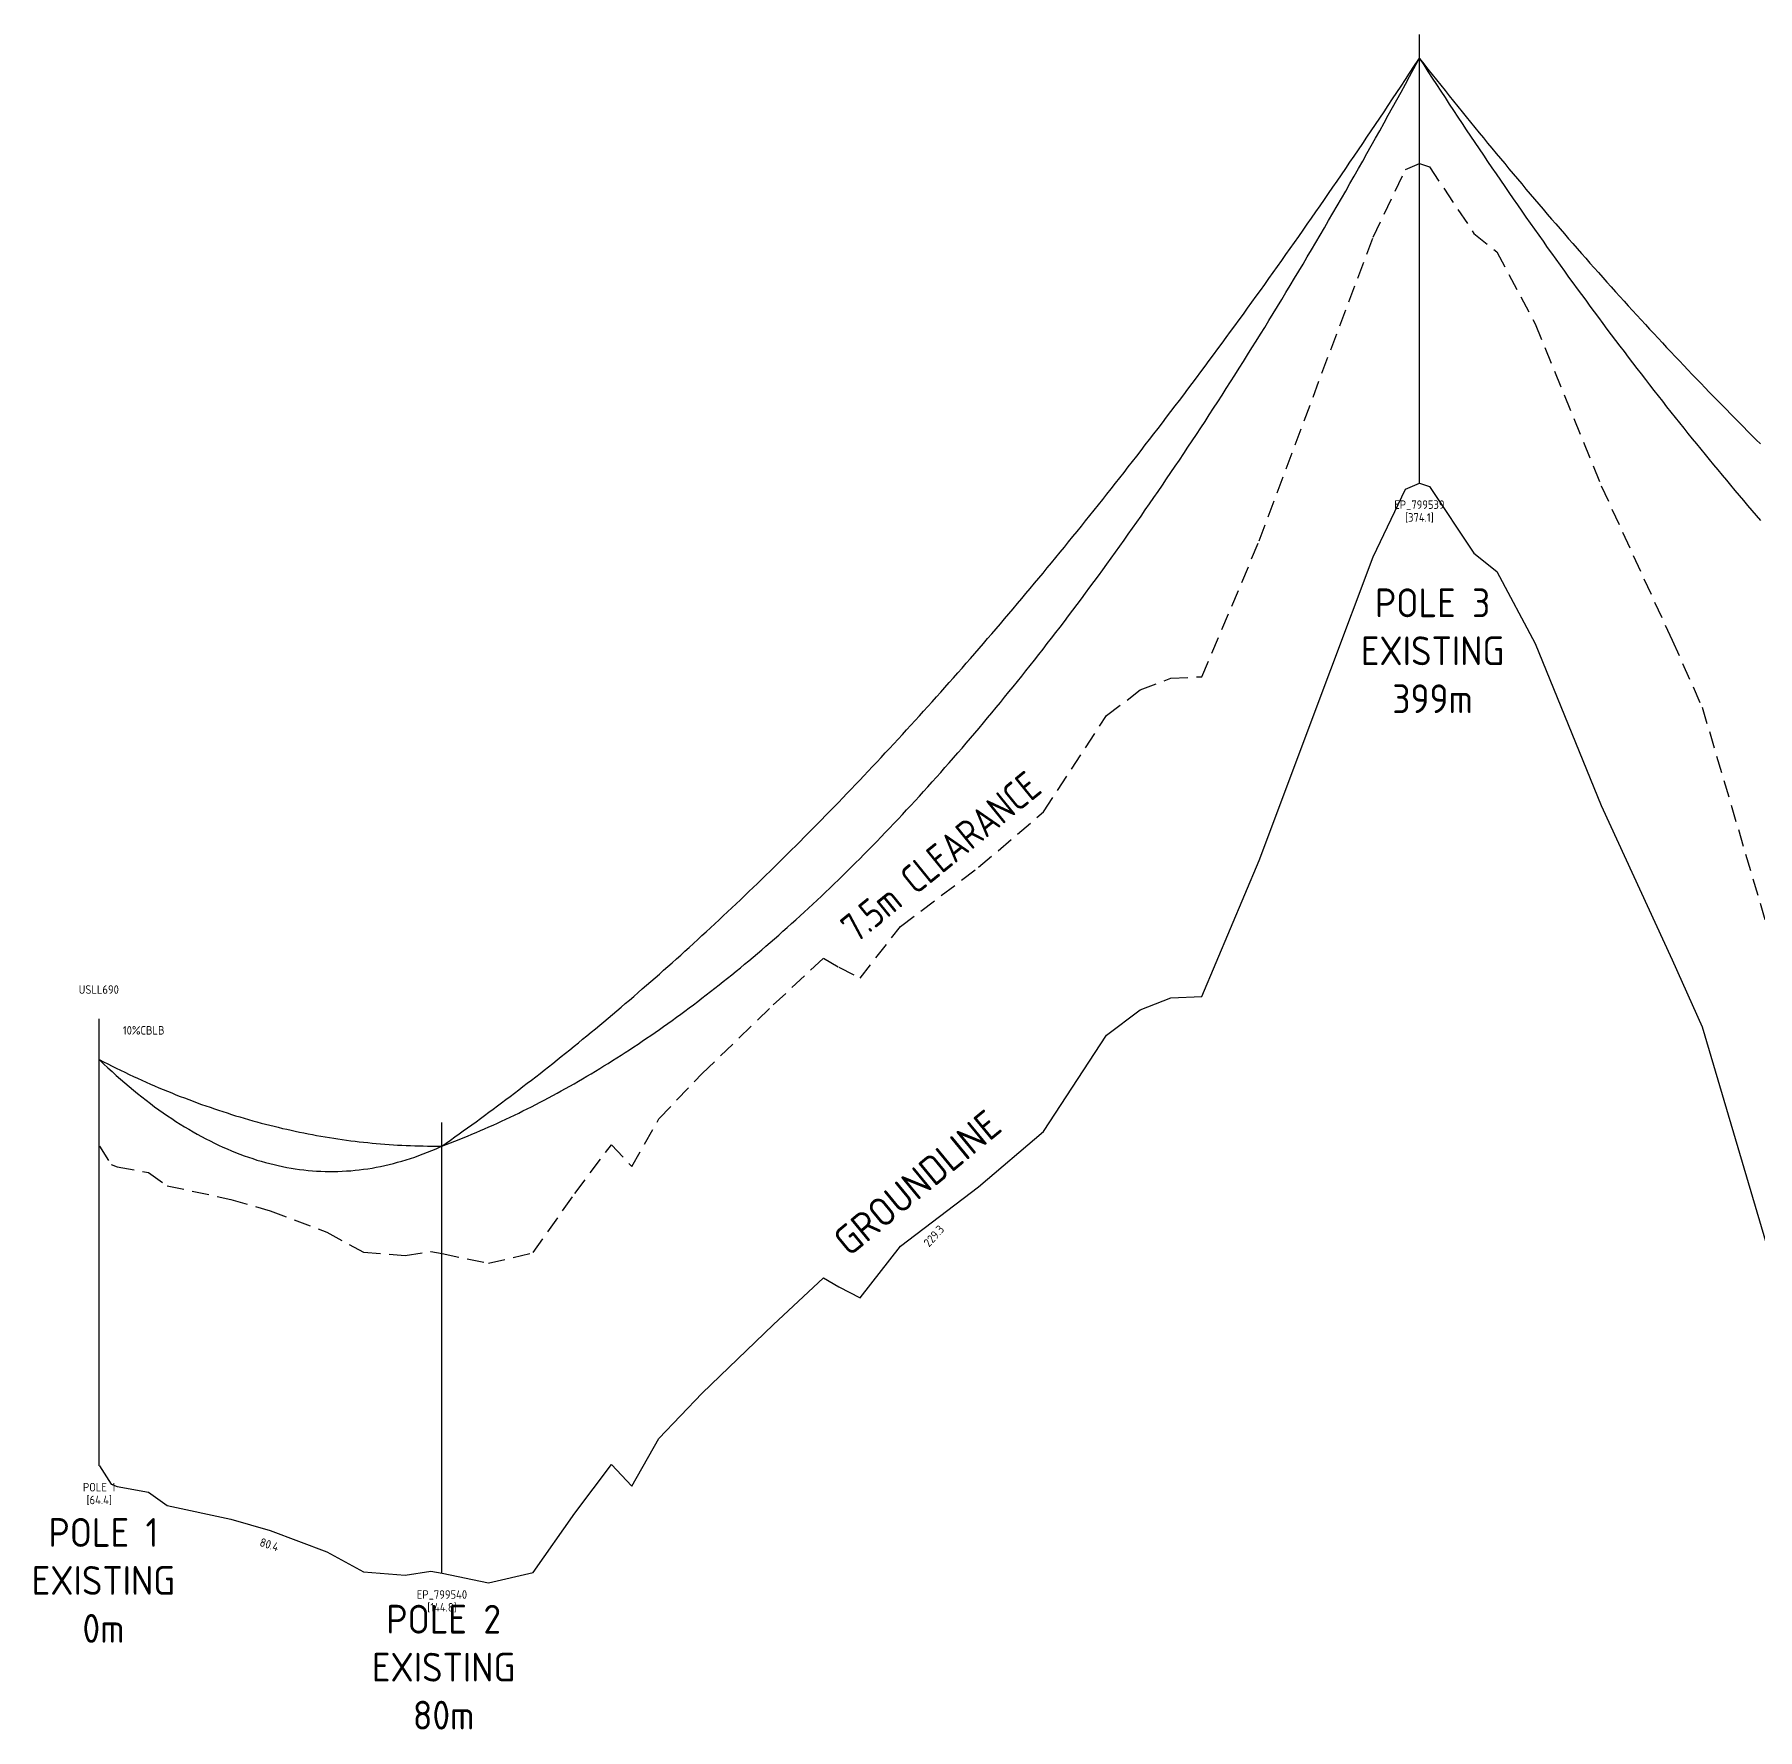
# Model space of a CAD drawing. Header units: metres. Extents: x 240566 to 246015, y 6282606 to 6289108.
# Drawn here: x 242730.4 to 243134.6, y 6288710 to 6289107.7 of the extents above; entities that cross this region are included whole.
import ezdxf
from ezdxf.enums import TextEntityAlignment as Align

# ---------------------------------------------------------------- set-up
doc = ezdxf.new("R2010")
doc.units = ezdxf.units.M
doc.linetypes.add('Cable New OH', pattern=[6, 4, -2])
doc.layers.add('Notes', color=7, linetype='Continuous')
doc.layers.add('Viewports', color=6, linetype='Continuous', plot=False)
doc.styles.add('iecISOCP', font='isocp.shx')
doc.styles.add('ISOCP', font='isocp.shx', dxfattribs={"height": 1.75})

msp = doc.modelspace()

# ---------------------------------------------------------------- linework, layer by layer
at = {"layer": 'Notes', "color": 0}
for p, q in [((243055.27, 6289002.4), (243055.27, 6289107.7)), ((242745.57, 6288771.9), (242745.57, 6288876.8)), ((242825.97, 6288746.72), (242825.97, 6288852.48))]:
    msp.add_line(p, q, dxfattribs=at)
at = {"layer": 'Notes', "color": 3, "linetype": 'Cable New OH'}
for p, q in [((243044.4, 6289060.12), (243052.03, 6289076.02)), ((243052.03, 6289076.02), (243055.31, 6289077.42)), ((243055.31, 6289077.42), (243057.63, 6289076.62)), ((243057.63, 6289076.62), (243068.06, 6289061.02)), ((243034.45, 6289033.72), (243044.4, 6289060.12)), ((243068.06, 6289061.02), (243073.43, 6289056.72)), ((243073.43, 6289056.72), (243082.42, 6289039.82)), ((243082.42, 6289039.82), (243097.94, 6289001.82)), ((243017.71, 6288988.92), (243034.45, 6289033.72)), ((243097.94, 6289001.82), (243114.55, 6288965.62)), ((243004.26, 6288957.02), (243017.71, 6288988.92)), ((243114.55, 6288965.62), (243121.58, 6288949.92)), ((242981.9, 6288947.92), (242989.78, 6288953.92)), ((242989.78, 6288953.92), (242996.98, 6288956.72)), ((242996.98, 6288956.72), (243004.26, 6288957.02)), ((243121.58, 6288949.92), (243142.78, 6288878.22)), ((242967.1, 6288925.32), (242981.9, 6288947.92)), ((242951.85, 6288912.32), (242967.1, 6288925.32)), ((242933.52, 6288898.42), (242951.85, 6288912.32)), ((242924.06, 6288886.32), (242933.52, 6288898.42)), ((242903.68, 6288880.02), (242915.48, 6288891.02)), ((242915.48, 6288891.02), (242919.06, 6288888.92)), ((242919.06, 6288888.92), (242924.06, 6288886.32)), ((242887, 6288863.92), (242903.68, 6288880.02)), ((242876.88, 6288853.32), (242887, 6288863.92)), ((242870.48, 6288842.12), (242876.88, 6288853.32)), ((242745.61, 6288846.92), (242748.33, 6288842.62)), ((242857.16, 6288835.82), (242865.71, 6288847.22)), ((242865.71, 6288847.22), (242870.48, 6288842.12)), ((242748.33, 6288842.62), (242749.79, 6288842.02)), ((242749.79, 6288842.02), (242757.16, 6288840.72)), ((242757.16, 6288840.72), (242761.5, 6288837.62)), ((242761.5, 6288837.62), (242776.43, 6288834.42)), ((242776.43, 6288834.42), (242785.68, 6288831.72)), ((242847.36, 6288821.92), (242857.16, 6288835.82)), ((242785.68, 6288831.72), (242798.96, 6288826.72)), ((242798.96, 6288826.72), (242807.59, 6288822.02)), ((242807.59, 6288822.02), (242817.34, 6288821.22)), ((242817.34, 6288821.22), (242823.39, 6288822.22)), ((242823.39, 6288822.22), (242825.99, 6288821.72)), ((242825.99, 6288821.72), (242836.86, 6288819.42)), ((242836.86, 6288819.42), (242847.36, 6288821.92))]:
    msp.add_line(p, q, dxfattribs=at)
at = {"layer": 'Notes'}
for p, q in [((243052.03, 6289001.02), (243055.31, 6289002.42)), ((243055.31, 6289002.42), (243057.63, 6289001.62)), ((243044.4, 6288985.12), (243052.03, 6289001.02)), ((243057.63, 6289001.62), (243068.06, 6288986.02)), ((243068.06, 6288986.02), (243073.43, 6288981.72)), ((243034.45, 6288958.72), (243044.4, 6288985.12)), ((243073.43, 6288981.72), (243082.42, 6288964.82)), ((243082.42, 6288964.82), (243097.94, 6288926.82)), ((243017.71, 6288913.92), (243034.45, 6288958.72)), ((243097.94, 6288926.82), (243114.55, 6288890.62)), ((243004.26, 6288882.02), (243017.71, 6288913.92)), ((243114.55, 6288890.62), (243121.58, 6288874.92)), ((242989.78, 6288878.92), (242996.98, 6288881.72)), ((242996.98, 6288881.72), (243004.26, 6288882.02)), ((242981.9, 6288872.92), (242989.78, 6288878.92)), ((242967.1, 6288850.32), (242981.9, 6288872.92)), ((243121.58, 6288874.92), (243142.78, 6288803.22)), ((242951.85, 6288837.32), (242967.1, 6288850.32)), ((242933.52, 6288823.42), (242951.85, 6288837.32)), ((242924.06, 6288811.32), (242933.52, 6288823.42)), ((242903.68, 6288805.02), (242915.48, 6288816.02)), ((242915.48, 6288816.02), (242919.06, 6288813.92)), ((242919.06, 6288813.92), (242924.06, 6288811.32)), ((242887, 6288788.92), (242903.68, 6288805.02)), ((242876.88, 6288778.32), (242887, 6288788.92)), ((242870.48, 6288767.12), (242876.88, 6288778.32)), ((242745.61, 6288771.92), (242748.33, 6288767.62)), ((242857.16, 6288760.82), (242865.71, 6288772.22)), ((242865.71, 6288772.22), (242870.48, 6288767.12)), ((242748.33, 6288767.62), (242749.79, 6288767.02)), ((242749.79, 6288767.02), (242757.16, 6288765.72)), ((242757.16, 6288765.72), (242761.5, 6288762.62)), ((242761.5, 6288762.62), (242776.43, 6288759.42)), ((242847.36, 6288746.92), (242857.16, 6288760.82)), ((242776.43, 6288759.42), (242785.68, 6288756.72)), ((242785.68, 6288756.72), (242798.96, 6288751.72)), ((242798.96, 6288751.72), (242807.59, 6288747.02)), ((242807.59, 6288747.02), (242817.34, 6288746.22)), ((242817.34, 6288746.22), (242823.39, 6288747.22)), ((242823.39, 6288747.22), (242825.99, 6288746.72)), ((242825.99, 6288746.72), (242836.86, 6288744.42)), ((242836.86, 6288744.42), (242847.36, 6288746.92))]:
    msp.add_line(p, q, dxfattribs=at)
at = {"layer": 'Notes', "color": 3}
for points in [[(242825.97, 6288846.93), (242826.97, 6288847.63), (242827.97, 6288848.34), (242828.97, 6288849.05), (242829.97, 6288849.76), (242830.97, 6288850.47), (242831.97, 6288851.19), (242832.97, 6288851.91), (242833.97, 6288852.64), (242834.97, 6288853.37), (242835.97, 6288854.1), (242836.97, 6288854.84), (242837.97, 6288855.58), (242838.97, 6288856.33), (242839.97, 6288857.07), (242840.97, 6288857.82), (242841.97, 6288858.58), (242842.97, 6288859.34), (242843.97, 6288860.1), (242844.97, 6288860.87), (242845.97, 6288861.64), (242846.97, 6288862.41), (242847.97, 6288863.19), (242848.97, 6288863.97), (242849.97, 6288864.75), (242850.97, 6288865.54), (242851.97, 6288866.33), (242852.97, 6288867.12), (242853.97, 6288867.92), (242854.97, 6288868.72), (242855.97, 6288869.53), (242856.97, 6288870.34), (242857.97, 6288871.15), (242858.97, 6288871.97), (242859.97, 6288872.79), (242860.97, 6288873.61), (242861.97, 6288874.44), (242862.97, 6288875.27), (242863.97, 6288876.1), (242864.97, 6288876.94), (242865.97, 6288877.78), (242866.97, 6288878.63), (242867.97, 6288879.48), (242868.97, 6288880.33), (242869.97, 6288881.18), (242870.97, 6288882.04), (242871.97, 6288882.91), (242872.97, 6288883.77), (242873.97, 6288884.64), (242874.97, 6288885.52), (242875.97, 6288886.39), (242876.97, 6288887.28), (242877.97, 6288888.16), (242878.97, 6288889.05), (242879.97, 6288889.94), (242880.97, 6288890.84), (242881.97, 6288891.74), (242882.97, 6288892.64), (242883.97, 6288893.54), (242884.97, 6288894.45), (242885.97, 6288895.37), (242886.97, 6288896.29), (242887.97, 6288897.21), (242888.97, 6288898.13), (242889.97, 6288899.06), (242890.97, 6288899.99), (242891.97, 6288900.93), (242892.97, 6288901.86), (242893.97, 6288902.81), (242894.97, 6288903.75), (242895.97, 6288904.7), (242896.97, 6288905.66), (242897.97, 6288906.61), (242898.97, 6288907.57), (242899.97, 6288908.54), (242900.97, 6288909.5), (242901.97, 6288910.48), (242902.97, 6288911.45), (242903.97, 6288912.43), (242904.97, 6288913.41), (242905.97, 6288914.4), (242906.97, 6288915.39), (242907.97, 6288916.38), (242908.97, 6288917.38), (242909.97, 6288918.38), (242910.97, 6288919.38), (242911.97, 6288920.39), (242912.97, 6288921.4), (242913.97, 6288922.41), (242914.97, 6288923.43), (242915.97, 6288924.45), (242916.97, 6288925.48), (242917.97, 6288926.51), (242918.97, 6288927.54), (242919.97, 6288928.58), (242920.97, 6288929.62), (242921.97, 6288930.66), (242922.97, 6288931.71), (242923.97, 6288932.76), (242924.97, 6288933.81), (242925.97, 6288934.87), (242926.97, 6288935.93), (242927.97, 6288937), (242928.97, 6288938.07), (242929.97, 6288939.14), (242930.97, 6288940.21), (242931.97, 6288941.29), (242932.97, 6288942.38), (242933.97, 6288943.46), (242934.97, 6288944.55), (242935.97, 6288945.65), (242936.97, 6288946.75), (242937.97, 6288947.85), (242938.97, 6288948.95), (242939.97, 6288950.06), (242940.97, 6288951.17), (242941.97, 6288952.29), (242942.97, 6288953.41), (242943.97, 6288954.53), (242944.97, 6288955.66), (242945.97, 6288956.79), (242946.97, 6288957.92), (242947.97, 6288959.06), (242948.97, 6288960.2), (242949.97, 6288961.34), (242950.97, 6288962.49), (242951.97, 6288963.64), (242952.97, 6288964.8), (242953.97, 6288965.96), (242954.97, 6288967.12), (242955.97, 6288968.29), (242956.97, 6288969.46), (242957.97, 6288970.63), (242958.97, 6288971.81), (242959.97, 6288972.99), (242960.97, 6288974.17), (242961.97, 6288975.36), (242962.97, 6288976.55), (242963.97, 6288977.75), (242964.97, 6288978.95), (242965.97, 6288980.15), (242966.97, 6288981.35), (242967.97, 6288982.56), (242968.97, 6288983.78), (242969.97, 6288984.99), (242970.97, 6288986.22), (242971.97, 6288987.44), (242972.97, 6288988.67), (242973.97, 6288989.9), (242974.97, 6288991.13), (242975.97, 6288992.37), (242976.97, 6288993.61), (242977.97, 6288994.86), (242978.97, 6288996.11), (242979.97, 6288997.36), (242980.97, 6288998.62), (242981.97, 6288999.88), (242982.97, 6289001.14), (242983.97, 6289002.41), (242984.97, 6289003.68), (242985.97, 6289004.96), (242986.97, 6289006.24), (242987.97, 6289007.52), (242988.97, 6289008.8), (242989.97, 6289010.09), (242990.97, 6289011.39), (242991.97, 6289012.68), (242992.97, 6289013.98), (242993.97, 6289015.29), (242994.97, 6289016.59), (242995.97, 6289017.91), (242996.97, 6289019.22), (242997.97, 6289020.54), (242998.97, 6289021.86), (242999.97, 6289023.19), (243000.97, 6289024.51), (243001.97, 6289025.85), (243002.97, 6289027.18), (243003.97, 6289028.52), (243004.97, 6289029.87), (243005.97, 6289031.21), (243006.97, 6289032.57), (243007.97, 6289033.92), (243008.97, 6289035.28), (243009.97, 6289036.64), (243010.97, 6289038.01), (243011.97, 6289039.37), (243012.97, 6289040.75), (243013.97, 6289042.12), (243014.97, 6289043.5), (243015.97, 6289044.89), (243016.97, 6289046.27), (243017.97, 6289047.66), (243018.97, 6289049.06), (243019.97, 6289050.46), (243020.97, 6289051.86), (243021.97, 6289053.26), (243022.97, 6289054.67), (243023.97, 6289056.08), (243024.97, 6289057.5), (243025.97, 6289058.92), (243026.97, 6289060.34), (243027.97, 6289061.77), (243028.97, 6289063.2), (243029.97, 6289064.64), (243030.97, 6289066.07), (243031.97, 6289067.52), (243032.97, 6289068.96), (243033.97, 6289070.41), (243034.97, 6289071.86), (243035.97, 6289073.32), (243036.97, 6289074.78), (243037.97, 6289076.24), (243038.97, 6289077.71), (243039.97, 6289079.18), (243040.97, 6289080.65), (243041.97, 6289082.13), (243042.97, 6289083.61), (243043.97, 6289085.1), (243044.97, 6289086.59), (243045.97, 6289088.08), (243046.97, 6289089.57), (243047.97, 6289091.07), (243048.97, 6289092.58), (243049.97, 6289094.08), (243050.97, 6289095.59), (243051.97, 6289097.11), (243052.97, 6289098.63), (243053.97, 6289100.15), (243054.97, 6289101.67), (243055.27, 6289102.13)], [(242825.97, 6288846.93), (242826.97, 6288847.31), (242827.97, 6288847.69), (242828.97, 6288848.08), (242829.97, 6288848.47), (242830.97, 6288848.87), (242831.97, 6288849.28), (242832.97, 6288849.69), (242833.97, 6288850.11), (242834.97, 6288850.54), (242835.97, 6288850.97), (242836.97, 6288851.41), (242837.97, 6288851.86), (242838.97, 6288852.31), (242839.97, 6288852.77), (242840.97, 6288853.23), (242841.97, 6288853.71), (242842.97, 6288854.18), (242843.97, 6288854.67), (242844.97, 6288855.16), (242845.97, 6288855.66), (242846.97, 6288856.16), (242847.97, 6288856.67), (242848.97, 6288857.19), (242849.97, 6288857.71), (242850.97, 6288858.24), (242851.97, 6288858.78), (242852.97, 6288859.32), (242853.97, 6288859.87), (242854.97, 6288860.42), (242855.97, 6288860.99), (242856.97, 6288861.55), (242857.97, 6288862.13), (242858.97, 6288862.71), (242859.97, 6288863.3), (242860.97, 6288863.89), (242861.97, 6288864.49), (242862.97, 6288865.1), (242863.97, 6288865.71), (242864.97, 6288866.33), (242865.97, 6288866.96), (242866.97, 6288867.59), (242867.97, 6288868.23), (242868.97, 6288868.88), (242869.97, 6288869.53), (242870.97, 6288870.19), (242871.97, 6288870.85), (242872.97, 6288871.53), (242873.97, 6288872.2), (242874.97, 6288872.89), (242875.97, 6288873.58), (242876.97, 6288874.28), (242877.97, 6288874.98), (242878.97, 6288875.69), (242879.97, 6288876.41), (242880.97, 6288877.13), (242881.97, 6288877.86), (242882.97, 6288878.6), (242883.97, 6288879.34), (242884.97, 6288880.09), (242885.97, 6288880.84), (242886.97, 6288881.6), (242887.97, 6288882.37), (242888.97, 6288883.15), (242889.97, 6288883.93), (242890.97, 6288884.72), (242891.97, 6288885.51), (242892.97, 6288886.31), (242893.97, 6288887.12), (242894.97, 6288887.93), (242895.97, 6288888.75), (242896.97, 6288889.58), (242897.97, 6288890.41), (242898.97, 6288891.25), (242899.97, 6288892.1), (242900.97, 6288892.95), (242901.97, 6288893.81), (242902.97, 6288894.67), (242903.97, 6288895.54), (242904.97, 6288896.42), (242905.97, 6288897.31), (242906.97, 6288898.2), (242907.97, 6288899.1), (242908.97, 6288900), (242909.97, 6288900.91), (242910.97, 6288901.83), (242911.97, 6288902.75), (242912.97, 6288903.68), (242913.97, 6288904.62), (242914.97, 6288905.56), (242915.97, 6288906.51), (242916.97, 6288907.46), (242917.97, 6288908.43), (242918.97, 6288909.39), (242919.97, 6288910.37), (242920.97, 6288911.35), (242921.97, 6288912.34), (242922.97, 6288913.33), (242923.97, 6288914.33), (242924.97, 6288915.34), (242925.97, 6288916.36), (242926.97, 6288917.38), (242927.97, 6288918.4), (242928.97, 6288919.44), (242929.97, 6288920.48), (242930.97, 6288921.52), (242931.97, 6288922.57), (242932.97, 6288923.63), (242933.97, 6288924.7), (242934.97, 6288925.77), (242935.97, 6288926.85), (242936.97, 6288927.94), (242937.97, 6288929.03), (242938.97, 6288930.13), (242939.97, 6288931.23), (242940.97, 6288932.34), (242941.97, 6288933.46), (242942.97, 6288934.58), (242943.97, 6288935.71), (242944.97, 6288936.85), (242945.97, 6288937.99), (242946.97, 6288939.14), (242947.97, 6288940.3), (242948.97, 6288941.46), (242949.97, 6288942.63), (242950.97, 6288943.81), (242951.97, 6288944.99), (242952.97, 6288946.18), (242953.97, 6288947.37), (242954.97, 6288948.57), (242955.97, 6288949.78), (242956.97, 6288951), (242957.97, 6288952.22), (242958.97, 6288953.45), (242959.97, 6288954.68), (242960.97, 6288955.92), (242961.97, 6288957.17), (242962.97, 6288958.42), (242963.97, 6288959.68), (242964.97, 6288960.95), (242965.97, 6288962.22), (242966.97, 6288963.5), (242967.97, 6288964.79), (242968.97, 6288966.08), (242969.97, 6288967.38), (242970.97, 6288968.68), (242971.97, 6288970), (242972.97, 6288971.31), (242973.97, 6288972.64), (242974.97, 6288973.97), (242975.97, 6288975.31), (242976.97, 6288976.65), (242977.97, 6288978), (242978.97, 6288979.36), (242979.97, 6288980.72), (242980.97, 6288982.09), (242981.97, 6288983.47), (242982.97, 6288984.86), (242983.97, 6288986.24), (242984.97, 6288987.64), (242985.97, 6288989.04), (242986.97, 6288990.45), (242987.97, 6288991.87), (242988.97, 6288993.29), (242989.97, 6288994.72), (242990.97, 6288996.16), (242991.97, 6288997.6), (242992.97, 6288999.05), (242993.97, 6289000.5), (242994.97, 6289001.96), (242995.97, 6289003.43), (242996.97, 6289004.9), (242997.97, 6289006.39), (242998.97, 6289007.87), (242999.97, 6289009.37), (243000.97, 6289010.87), (243001.97, 6289012.37), (243002.97, 6289013.89), (243003.97, 6289015.41), (243004.97, 6289016.93), (243005.97, 6289018.47), (243006.97, 6289020.01), (243007.97, 6289021.55), (243008.97, 6289023.11), (243009.97, 6289024.66), (243010.97, 6289026.23), (243011.97, 6289027.8), (243012.97, 6289029.38), (243013.97, 6289030.97), (243014.97, 6289032.56), (243015.97, 6289034.16), (243016.97, 6289035.76), (243017.97, 6289037.37), (243018.97, 6289038.99), (243019.97, 6289040.61), (243020.97, 6289042.24), (243021.97, 6289043.88), (243022.97, 6289045.52), (243023.97, 6289047.18), (243024.97, 6289048.83), (243025.97, 6289050.5), (243026.97, 6289052.17), (243027.97, 6289053.84), (243028.97, 6289055.52), (243029.97, 6289057.21), (243030.97, 6289058.91), (243031.97, 6289060.61), (243032.97, 6289062.32), (243033.97, 6289064.04), (243034.97, 6289065.76), (243035.97, 6289067.49), (243036.97, 6289069.22), (243037.97, 6289070.96), (243038.97, 6289072.71), (243039.97, 6289074.47), (243040.97, 6289076.23), (243041.97, 6289078), (243042.97, 6289079.77), (243043.97, 6289081.55), (243044.97, 6289083.34), (243045.97, 6289085.13), (243046.97, 6289086.93), (243047.97, 6289088.74), (243048.97, 6289090.55), (243049.97, 6289092.37), (243050.97, 6289094.2), (243051.97, 6289096.03), (243052.97, 6289097.87), (243053.97, 6289099.72), (243054.97, 6289101.57), (243055.27, 6289102.13)], [(243055.27, 6289102.1), (243056.27, 6289100.55), (243057.27, 6289099.01), (243058.27, 6289097.47), (243059.27, 6289095.93), (243060.27, 6289094.4), (243061.27, 6289092.88), (243062.27, 6289091.36), (243063.27, 6289089.84), (243064.27, 6289088.33), (243065.27, 6289086.83), (243066.27, 6289085.33), (243067.27, 6289083.83), (243068.27, 6289082.34), (243069.27, 6289080.86), (243070.27, 6289079.38), (243071.27, 6289077.9), (243072.27, 6289076.43), (243073.27, 6289074.97), (243074.27, 6289073.51), (243075.27, 6289072.05), (243076.27, 6289070.6), (243077.27, 6289069.15), (243078.27, 6289067.71), (243079.27, 6289066.28), (243080.27, 6289064.85), (243081.27, 6289063.42), (243082.27, 6289062), (243083.27, 6289060.58), (243084.27, 6289059.17), (243085.27, 6289057.76), (243086.27, 6289056.36), (243087.27, 6289054.96), (243088.27, 6289053.57), (243089.27, 6289052.19), (243090.27, 6289050.8), (243091.27, 6289049.43), (243092.27, 6289048.05), (243093.27, 6289046.69), (243094.27, 6289045.33), (243095.27, 6289043.97), (243096.27, 6289042.62), (243097.27, 6289041.27), (243098.27, 6289039.93), (243099.27, 6289038.59), (243100.27, 6289037.25), (243101.27, 6289035.93), (243102.27, 6289034.6), (243103.27, 6289033.29), (243104.27, 6289031.97), (243105.27, 6289030.66), (243106.27, 6289029.36), (243107.27, 6289028.06), (243108.27, 6289026.77), (243109.27, 6289025.48), (243110.27, 6289024.2), (243111.27, 6289022.92), (243112.27, 6289021.64), (243113.27, 6289020.37), (243114.27, 6289019.11), (243115.27, 6289017.85), (243116.27, 6289016.6), (243117.27, 6289015.35), (243118.27, 6289014.1), (243119.27, 6289012.86), (243120.27, 6289011.63), (243121.27, 6289010.4), (243122.27, 6289009.17), (243123.27, 6289007.95), (243124.27, 6289006.74), (243125.27, 6289005.53), (243126.27, 6289004.32), (243127.27, 6289003.12), (243128.27, 6289001.93), (243129.27, 6289000.74), (243130.27, 6288999.55), (243131.27, 6288998.37), (243132.27, 6288997.2), (243133.27, 6288996.02), (243134.27, 6288994.86), (243135.27, 6288993.7)], [(243055.27, 6289102.1), (243056.27, 6289100.83), (243057.27, 6289099.57), (243058.27, 6289098.3), (243059.27, 6289097.05), (243060.27, 6289095.79), (243061.27, 6289094.54), (243062.27, 6289093.29), (243063.27, 6289092.05), (243064.27, 6289090.81), (243065.27, 6289089.57), (243066.27, 6289088.34), (243067.27, 6289087.11), (243068.27, 6289085.88), (243069.27, 6289084.66), (243070.27, 6289083.44), (243071.27, 6289082.22), (243072.27, 6289081.01), (243073.27, 6289079.8), (243074.27, 6289078.59), (243075.27, 6289077.39), (243076.27, 6289076.19), (243077.27, 6289075), (243078.27, 6289073.8), (243079.27, 6289072.62), (243080.27, 6289071.43), (243081.27, 6289070.25), (243082.27, 6289069.07), (243083.27, 6289067.9), (243084.27, 6289066.73), (243085.27, 6289065.56), (243086.27, 6289064.4), (243087.27, 6289063.24), (243088.27, 6289062.08), (243089.27, 6289060.93), (243090.27, 6289059.78), (243091.27, 6289058.63), (243092.27, 6289057.49), (243093.27, 6289056.35), (243094.27, 6289055.21), (243095.27, 6289054.08), (243096.27, 6289052.95), (243097.27, 6289051.82), (243098.27, 6289050.7), (243099.27, 6289049.58), (243100.27, 6289048.47), (243101.27, 6289047.36), (243102.27, 6289046.25), (243103.27, 6289045.14), (243104.27, 6289044.04), (243105.27, 6289042.95), (243106.27, 6289041.85), (243107.27, 6289040.76), (243108.27, 6289039.67), (243109.27, 6289038.59), (243110.27, 6289037.51), (243111.27, 6289036.43), (243112.27, 6289035.36), (243113.27, 6289034.29), (243114.27, 6289033.22), (243115.27, 6289032.16), (243116.27, 6289031.1), (243117.27, 6289030.05), (243118.27, 6289029), (243119.27, 6289027.95), (243120.27, 6289026.9), (243121.27, 6289025.86), (243122.27, 6289024.82), (243123.27, 6289023.79), (243124.27, 6289022.76), (243125.27, 6289021.73), (243126.27, 6289020.7), (243127.27, 6289019.68), (243128.27, 6289018.67), (243129.27, 6289017.65), (243130.27, 6289016.64), (243131.27, 6289015.63), (243132.27, 6289014.63), (243133.27, 6289013.63), (243134.27, 6289012.63), (243135.27, 6289011.64)], [(242745.57, 6288867.2), (242746.57, 6288866.25), (242747.57, 6288865.31), (242748.57, 6288864.39), (242749.57, 6288863.48), (242750.57, 6288862.6), (242751.57, 6288861.73), (242752.57, 6288860.88), (242753.57, 6288860.05), (242754.57, 6288859.24), (242755.57, 6288858.44), (242756.57, 6288857.66), (242757.57, 6288856.9), (242758.57, 6288856.16), (242759.57, 6288855.44), (242760.57, 6288854.73), (242761.57, 6288854.04), (242762.57, 6288853.37), (242763.57, 6288852.71), (242764.57, 6288852.08), (242765.57, 6288851.46), (242766.57, 6288850.86), (242767.57, 6288850.27), (242768.57, 6288849.71), (242769.57, 6288849.16), (242770.57, 6288848.63), (242771.57, 6288848.12), (242772.57, 6288847.62), (242773.57, 6288847.15), (242774.57, 6288846.69), (242775.57, 6288846.25), (242776.57, 6288845.82), (242777.57, 6288845.42), (242778.57, 6288845.03), (242779.57, 6288844.66), (242780.57, 6288844.31), (242781.57, 6288843.97), (242782.57, 6288843.65), (242783.57, 6288843.35), (242784.57, 6288843.07), (242785.57, 6288842.81), (242786.57, 6288842.56), (242787.57, 6288842.33), (242788.57, 6288842.12), (242789.57, 6288841.93), (242790.57, 6288841.75), (242791.57, 6288841.59), (242792.57, 6288841.45), (242793.57, 6288841.33), (242794.57, 6288841.22), (242795.57, 6288841.14), (242796.57, 6288841.07), (242797.57, 6288841.02), (242798.57, 6288840.98), (242799.57, 6288840.97), (242800.57, 6288840.97), (242801.57, 6288840.99), (242802.57, 6288841.02), (242803.57, 6288841.08), (242804.57, 6288841.15), (242805.57, 6288841.24), (242806.57, 6288841.35), (242807.57, 6288841.47), (242808.57, 6288841.61), (242809.57, 6288841.77), (242810.57, 6288841.95), (242811.57, 6288842.15), (242812.57, 6288842.36), (242813.57, 6288842.59), (242814.57, 6288842.84), (242815.57, 6288843.11), (242816.57, 6288843.39), (242817.57, 6288843.69), (242818.57, 6288844.01), (242819.57, 6288844.35), (242820.57, 6288844.71), (242821.57, 6288845.08), (242822.57, 6288845.47), (242823.57, 6288845.88), (242824.57, 6288846.31), (242825.57, 6288846.75), (242825.97, 6288846.93)], [(242745.57, 6288867.2), (242746.57, 6288866.69), (242747.57, 6288866.18), (242748.57, 6288865.68), (242749.57, 6288865.19), (242750.57, 6288864.7), (242751.57, 6288864.22), (242752.57, 6288863.75), (242753.57, 6288863.28), (242754.57, 6288862.82), (242755.57, 6288862.37), (242756.57, 6288861.92), (242757.57, 6288861.48), (242758.57, 6288861.05), (242759.57, 6288860.62), (242760.57, 6288860.2), (242761.57, 6288859.79), (242762.57, 6288859.38), (242763.57, 6288858.98), (242764.57, 6288858.58), (242765.57, 6288858.2), (242766.57, 6288857.81), (242767.57, 6288857.44), (242768.57, 6288857.07), (242769.57, 6288856.71), (242770.57, 6288856.35), (242771.57, 6288856.01), (242772.57, 6288855.66), (242773.57, 6288855.33), (242774.57, 6288855), (242775.57, 6288854.68), (242776.57, 6288854.36), (242777.57, 6288854.05), (242778.57, 6288853.75), (242779.57, 6288853.45), (242780.57, 6288853.16), (242781.57, 6288852.88), (242782.57, 6288852.6), (242783.57, 6288852.33), (242784.57, 6288852.07), (242785.57, 6288851.81), (242786.57, 6288851.56), (242787.57, 6288851.32), (242788.57, 6288851.08), (242789.57, 6288850.85), (242790.57, 6288850.63), (242791.57, 6288850.41), (242792.57, 6288850.2), (242793.57, 6288850), (242794.57, 6288849.8), (242795.57, 6288849.61), (242796.57, 6288849.42), (242797.57, 6288849.25), (242798.57, 6288849.08), (242799.57, 6288848.91), (242800.57, 6288848.75), (242801.57, 6288848.6), (242802.57, 6288848.46), (242803.57, 6288848.32), (242804.57, 6288848.18), (242805.57, 6288848.06), (242806.57, 6288847.94), (242807.57, 6288847.83), (242808.57, 6288847.72), (242809.57, 6288847.62), (242810.57, 6288847.53), (242811.57, 6288847.44), (242812.57, 6288847.36), (242813.57, 6288847.29), (242814.57, 6288847.23), (242815.57, 6288847.17), (242816.57, 6288847.11), (242817.57, 6288847.07), (242818.57, 6288847.03), (242819.57, 6288846.99), (242820.57, 6288846.96), (242821.57, 6288846.94), (242822.57, 6288846.93), (242823.57, 6288846.92), (242824.57, 6288846.92), (242825.57, 6288846.93), (242825.97, 6288846.93)]]:
    msp.add_lwpolyline(points, dxfattribs=at)

# ---------------------------------------------------------------- texts
at = {"layer": 'Notes', "linetype": 'Continuous', "char_height": 6.75, "attachment_point": 5, "style": 'iecISOCP'}
for s, insert in [('\\pt81;POLE 3\\PEXISTING\\P399m', (243058.36, 6288963.11)), ('\\pt81;POLE 1\\PEXISTING\\P0m', (242746.56, 6288745.02)), ('\\pt81;POLE 2\\PEXISTING\\P80m', (242826.36, 6288724.67))]:
    msp.add_mtext_dynamic_manual_height_columns(s, width=45.0232, gutter_width=1, heights=[0], dxfattribs=dict(at, insert=insert))
for s, width, insert, rotation in [('\\pt81;{\\W0.9;7.5m CLEARANCE}', 67.7694, (242943.01, 6288914.82), 39.0879), ('\\pt81;GROUNDLINE', 25.0791, (242937.48, 6288838.34), 39.458)]:
    msp.add_mtext_dynamic_manual_height_columns(s, width=width, gutter_width=1, heights=[0], dxfattribs=dict(at, insert=insert, rotation=rotation))
at = {"layer": 'Viewports', "style": 'ISOCP'}
for s, p in [('EP_799539', (243055.27, 6288998.4)), ('[374.1]', (243055.27, 6288995.4)), ('USLL690', (242745.47, 6288884.64)), ('10%CBLB', (242756, 6288875.07)), ('POLE 1', (242745.57, 6288767.9)), ('[64.4]', (242745.57, 6288764.9)), ('EP_799540', (242825.97, 6288742.72)), ('[144.8]', (242825.97, 6288739.72))]:
    msp.add_text(s, height=2, dxfattribs=at).set_placement(p, align=Align.TOP_CENTER)
at = {"layer": 'Viewports', "color": 2, "style": 'ISOCP'}
for s, rotation, p in [('229.3', 48.1134, (242940.62, 6288826.5)), ('80.4', 342.6104, (242785.77, 6288754.38))]:
    msp.add_text(s, height=2, rotation=rotation, dxfattribs=at).set_placement(p, align=Align.TOP_CENTER)

doc.saveas('drawing.dxf')
